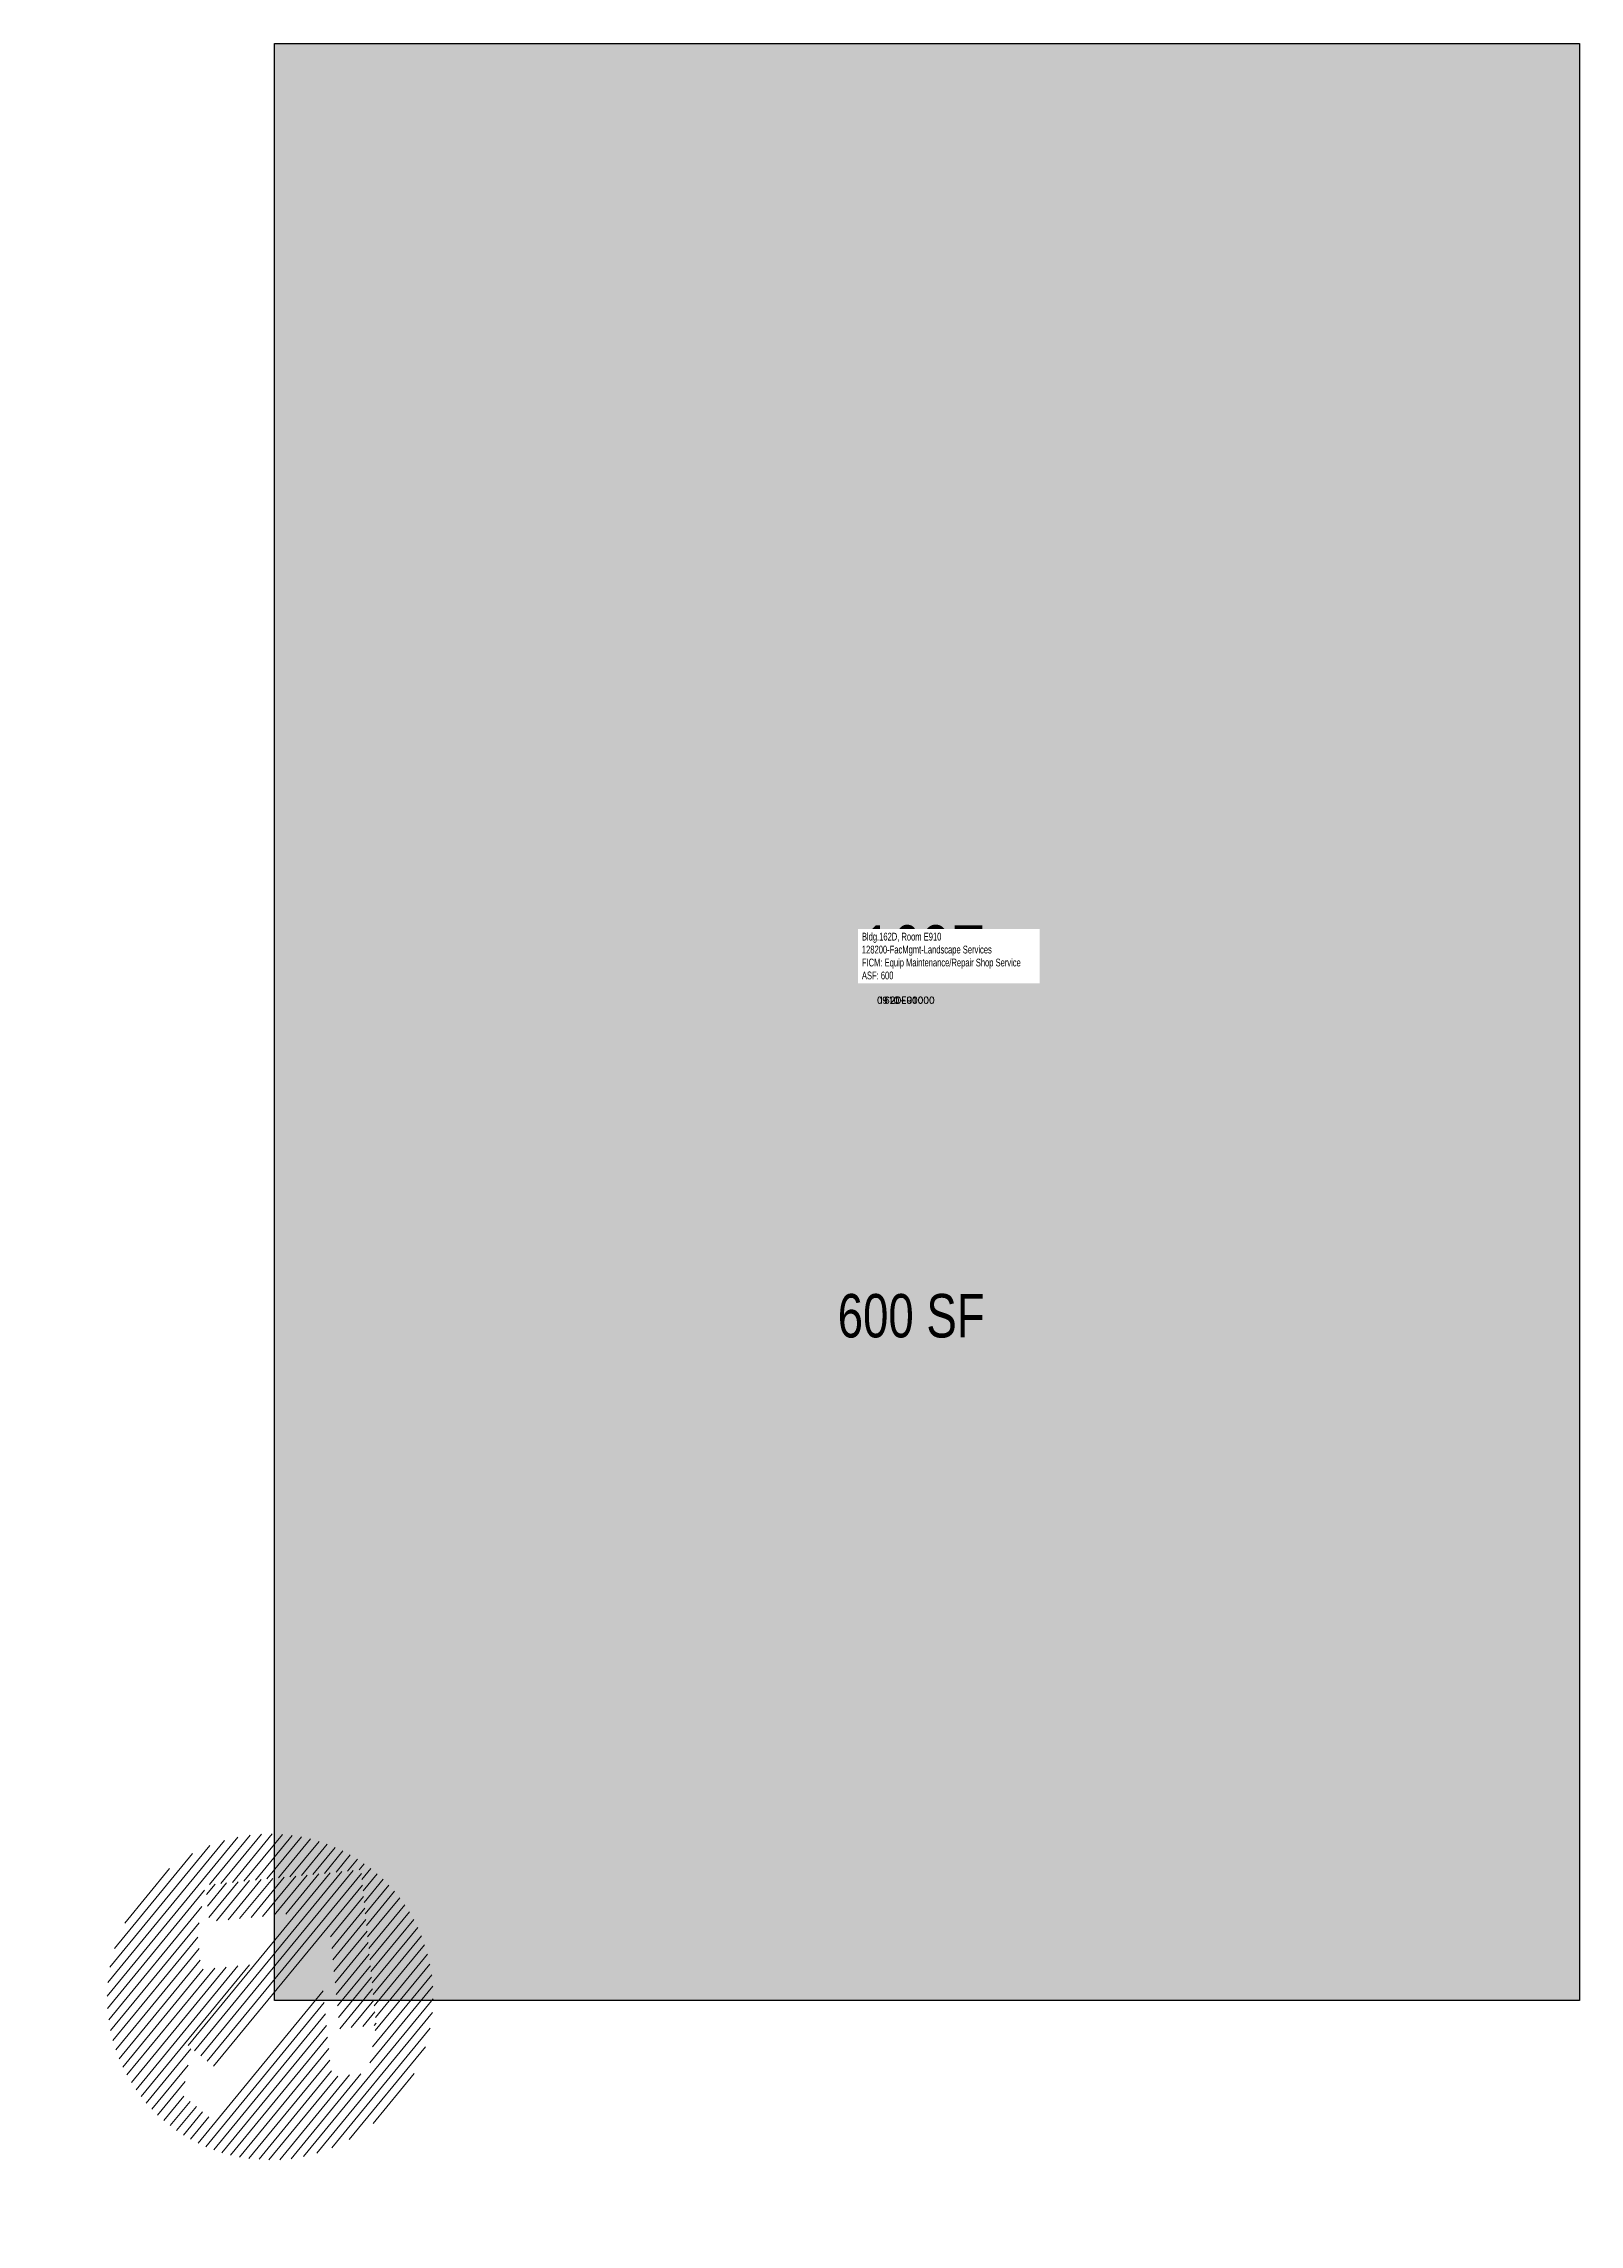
# Model space of a CAD drawing. Header units: inches. Extents: x -42 to 240, y -41 to 360.
import ezdxf
from ezdxf.enums import TextEntityAlignment as Align

# ---------------------------------------------------------------- set-up
doc = ezdxf.new("R2010")
doc.units = ezdxf.units.IN
doc.header["$MEASUREMENT"] = 0
for name, color, linetype in [('A-IDEN-RNUM', 7, 'Continuous'), ('A-IDEN-SNUM', 4, 'Continuous'), ('A-IDEN-VNUM', 4, 'Continuous'), ('A-WALL', 5, 'Continuous'), ('AREA-TEXT', 3, 'Continuous'), ('Rooms-Category-Color', 7, 'Continuous'), ('Rooms-College-Color', 7, 'Continuous'), ('Rooms-Department-Color', 7, 'Continuous'), ('Rooms-Division-Color', 7, 'Continuous'), ('Rooms-Information', 7, 'Continuous')]:
    doc.layers.add(name, color=color, linetype=linetype)
doc.styles.add('AREA', font='arial.ttf', dxfattribs={"width": 0.75, "height": 60})
doc.styles.add('ID', font='ARIALN.TTF', dxfattribs={"width": 0.85, "height": 0.25})
doc.styles.add('ROOMSNUMBER', font='TXT.SHX', dxfattribs={"height": 1})

# ---------------------------------------------------------------- blocks, each defined once
blk = doc.blocks.new('North Large')
at = {"color": 42, "linetype": 'ByBlock', "lineweight": 15, "true_color": 0xe08e00}
for p, q in [((-0.1347, 0.2612), (-0.1347, 0.3547)), ((-0.1159, 0.28), (-0.1159, 0.3606)), ((-0.0971, 0.2988), (-0.0971, 0.3654)), ((-0.0782, 0.3177), (-0.0782, 0.3692)), ((-0.0594, 0.3365), (-0.0594, 0.372)), ((-0.0406, 0.3553), (-0.0406, 0.3739)), ((-0.0312, -0.2059), (-0.0312, 0.3523)), ((-0.0218, 0.3428), (-0.0218, 0.3748)), ((-0.003, 0.324), (-0.003, 0.3748)), ((0.0158, 0.3052), (0.0158, 0.3738)), ((0.0346, 0.2864), (0.0346, 0.3719)), ((0.0534, 0.2676), (0.0534, 0.369)), ((0.0723, 0.2488), (0.0723, 0.3651)), ((0.0911, 0.23), (0.0911, 0.3602)), ((0.1099, 0.2111), (0.1099, 0.3542)), ((-0.2287, 0.1672), (-0.2287, 0.3067)), ((-0.2099, 0.186), (-0.2099, 0.3191)), ((-0.1911, 0.2048), (-0.1911, 0.33)), ((-0.1723, 0.2236), (-0.1723, 0.3395)), ((-0.1535, 0.2424), (-0.1535, 0.3477)), ((-0.0877, -0.2059), (-0.0877, 0.3082)), ((-0.0689, -0.2059), (-0.0689, 0.327)), ((-0.0501, -0.2059), (-0.0501, 0.3458)), ((-0.0124, -0.2059), (-0.0124, 0.3334)), ((0.0064, 0.1949), (0.0064, 0.3146)), ((0.1287, 0.1923), (0.1287, 0.3471)), ((0.1475, 0.1735), (0.1475, 0.3388)), ((0.1663, 0.1547), (0.1663, 0.3292)), ((0.1851, 0.1359), (0.1851, 0.3182)), ((0.2039, 0.1171), (0.2039, 0.3057)), ((-0.2852, 0.1107), (-0.2852, 0.258)), ((-0.2664, 0.1295), (-0.2664, 0.2765)), ((-0.2475, 0.1483), (-0.2475, 0.2926)), ((-0.1441, 0.1321), (-0.1441, 0.2518)), ((-0.1253, 0.1509), (-0.1253, 0.2706)), ((-0.1065, 0.1697), (-0.1065, 0.2894)), ((0.0252, 0.1761), (0.0252, 0.2958)), ((0.044, 0.1573), (0.044, 0.277)), ((0.0628, 0.1385), (0.0628, 0.2582)), ((0.2227, 0.0937), (0.2227, 0.2915)), ((0.2416, 0.061), (0.2416, 0.2752)), ((0.2604, 0.0283), (0.2604, 0.2565)), ((-0.3228, -0.2116), (-0.3228, 0.2114)), ((-0.304, -0.2368), (-0.304, 0.2366)), ((-0.1817, 0.0944), (-0.1817, 0.2142)), ((-0.1629, 0.1133), (-0.1629, 0.233)), ((0.0816, 0.1197), (0.0816, 0.2394)), ((0.1004, 0.1009), (0.1004, 0.2206)), ((0.1193, 0.0821), (0.1193, 0.2018)), ((0.2792, -0.235), (0.2792, 0.2348)), ((0.298, -0.2095), (0.298, 0.2093)), ((-0.3416, -0.181), (-0.3416, 0.1808)), ((-0.2382, 0.0513), (-0.2382, 0.1577)), ((-0.2194, 0.0568), (-0.2194, 0.1765)), ((-0.2005, 0.0756), (-0.2005, 0.1953)), ((0.1381, 0.0632), (0.1381, 0.183)), ((0.1569, 0.0449), (0.1569, 0.1641)), ((0.3168, -0.1783), (0.3168, 0.1782)), ((-0.3604, -0.1415), (-0.3604, 0.1414)), ((-0.2758, 0.0889), (-0.2758, 0.1201)), ((-0.257, 0.0701), (-0.257, 0.1389)), ((0.1757, 0.0637), (0.1757, 0.1453)), ((0.1945, 0.0825), (0.1945, 0.1265)), ((0.2133, 0.1013), (0.2133, 0.1077)), ((0.3356, -0.138), (0.3356, 0.1378)), ((-0.3792, -0.0813), (-0.3792, 0.0811)), ((-0.2852, -0.2582), (-0.2852, 0.0937)), ((-0.2664, -0.2767), (-0.2664, 0.061)), ((0.0723, -0.3652), (0.0723, 0.088)), ((0.0911, -0.3603), (0.0911, 0.0692)), ((0.1099, -0.3543), (0.1099, 0.0504)), ((0.3544, -0.0745), (0.3544, 0.0743)), ((-0.2475, -0.2928), (-0.2475, 0.0283)), ((-0.2287, -0.3069), (-0.2287, 0.0008)), ((-0.1159, -0.3607), (-0.1159, 0.0079)), ((-0.0971, -0.3656), (-0.0971, 0.0268)), ((0.1287, -0.3472), (0.1287, 0.0315)), ((0.1475, -0.3389), (0.1475, 0.0127)), ((-0.2099, -0.3193), (-0.2099, -0.018)), ((-0.1911, -0.3302), (-0.1911, -0.0369)), ((-0.1723, -0.3396), (-0.1723, -0.0485)), ((-0.1535, -0.3478), (-0.1535, -0.0297)), ((-0.1347, -0.3548), (-0.1347, -0.0109)), ((0.1663, -0.3294), (0.1663, -0.0061)), ((0.1851, -0.3184), (0.1851, -0.0249)), ((0.204, -0.3044), (0.204, -0.0416)), ((0.2227, -0.2916), (0.2227, -0.0416)), ((0.2416, -0.2753), (0.2416, -0.0228)), ((0.2604, -0.2567), (0.2604, -0.004)), ((-0.0782, -0.3694), (-0.0782, -0.2085)), ((-0.0594, -0.3722), (-0.0594, -0.2412)), ((-0.0406, -0.3741), (-0.0406, -0.2739)), ((-0.0218, -0.375), (-0.0218, -0.3026)), ((-0.003, -0.3749), (-0.003, -0.3026)), ((0.0158, -0.374), (0.0158, -0.3026)), ((0.0346, -0.372), (0.0346, -0.3026)), ((0.0534, -0.3691), (0.0534, -0.3026))]:
    blk.add_line(p, q, dxfattribs=at)

msp = doc.modelspace()

# ---------------------------------------------------------------- hatches: boundary and pattern name
at = {"layer": 'Rooms-Category-Color', "true_color": 0xe3c5e1}
msp.add_hatch(color=254, dxfattribs=at).paths.add_polyline_path([(0, 360), (240, 360), (240, 0), (0, 0)])
at = {"layer": 'Rooms-College-Color', "true_color": 0xadadad}
msp.add_hatch(color=253, dxfattribs=at).paths.add_polyline_path([(0, 360), (240, 360), (240, 0), (0, 0)])
at = {"layer": 'Rooms-Department-Color', "true_color": 0x80bc67}
msp.add_hatch(color=83, dxfattribs=at).paths.add_polyline_path([(0, 360), (240, 360), (240, 0), (0, 0)])
at = {"layer": 'Rooms-Division-Color', "true_color": 0x80bc67}
msp.add_hatch(color=83, dxfattribs=at).paths.add_polyline_path([(0, 360), (240, 360), (240, 0), (0, 0)])

# ---------------------------------------------------------------- linework, layer by layer
at = {"layer": 'A-WALL'}
msp.add_lwpolyline([(0, 360), (240, 360), (240, 0), (0, 0)], close=True, dxfattribs=at)

# ---------------------------------------------------------------- block references
at = {"layer": 'Defpoints', "xscale": 79.99999999999999, "yscale": 79.99999999999999, "zscale": 79.99999999999999, "rotation": 320.5829430185929}
msp.add_blockref('North Large', (0, 0), dxfattribs=at)

# ---------------------------------------------------------------- texts
at = {"layer": 'A-IDEN-RNUM', "style": 'ROOMSNUMBER'}
msp.add_text('0910-00', height=1.2, dxfattribs=at).set_placement((114.54, 184.02), align=Align.MIDDLE)
at = {"layer": 'A-IDEN-SNUM', "style": 'ROOMSNUMBER'}
msp.add_text('162DE91000', height=1.2, dxfattribs=at).set_placement((116.24, 184.02), align=Align.MIDDLE)
at = {"layer": 'A-IDEN-VNUM', "style": 'ID', "width": 0.85}
msp.add_text('162E', height=10, dxfattribs=at).set_placement((119.4, 192.78), align=Align.MIDDLE)
at = {"layer": 'AREA-TEXT', "style": 'AREA', "width": 0.75}
msp.add_text('600 SF', height=8, dxfattribs=at).set_placement((117.09, 125.98), align=Align.MIDDLE_CENTER)

# ---------------------------------------------------------------- next in the draw order: texts
at = {"layer": 'Rooms-Information', "insert": (108.03, 187.84), "char_height": 1.42857, "width": 32, "attachment_point": 7, "style": 'ID', "bg_fill": 3, "box_fill_scale": 1.5, "bg_fill_color": 256, "bg_fill_true_color": 13158600, "bg_fill_transparency": 0}
msp.add_mtext('Bldg.162D, Room E910^M^J128200-FacMgmt-Landscape Services^M^JFICM: Equip Maintenance/Repair Shop Service^M^JASF: 600', dxfattribs=at)

doc.saveas('drawing.dxf')
